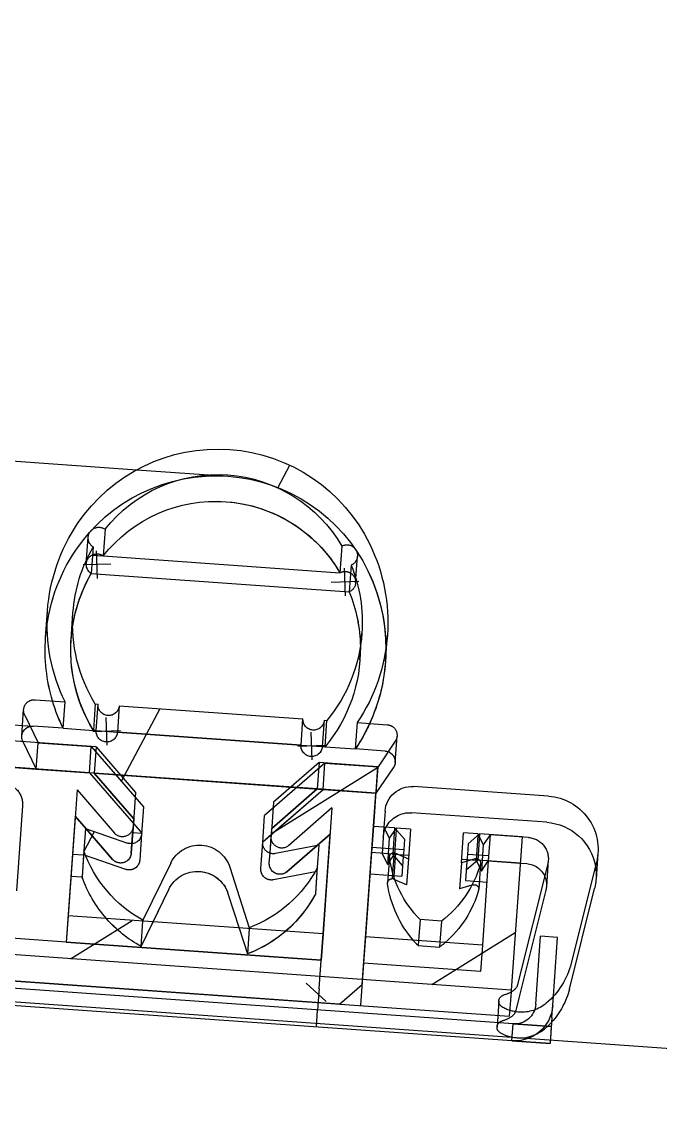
# Model space of a CAD drawing. Extents: x 39751 to 116307, y -36149 to -14965.
# Drawn here: x 45082.8 to 45112.8, y -34187.3 to -34136.7 of the extents above; entities that cross this region are included whole.
import ezdxf

# ---------------------------------------------------------------- set-up
doc = ezdxf.new("R2010")
doc.units = 0
doc.header["$LTSCALE"] = 1500
doc.linetypes.add('PHANTOM', pattern=[0.95, 0.76, -0.05, 0.02, -0.05, 0.02, -0.05])
doc.layers.add('6', color=6, linetype='PHANTOM')
doc.layers.add('confinea', color=3, linetype='Continuous')
doc.layers.add('AM_0', color=7, linetype='Continuous', lineweight=30)
doc.styles.get("Standard").update_dxf_attribs({"font": 'gbenor.shx', "width": 0.9, "bigfont": 'gbcbig.shx'})
doc.dimstyles.get("Standard").update_dxf_attribs({"dimtxt": 3.5, "dimasz": 3, "dimexe": 1, "dimexo": 0, "dimgap": 1, "dimtad": 1, "dimdec": 0, "dimdsep": 46, "dimtxsty": 'Standard', "dimblk": 'CLOSED', "dimcen": 0, "dimadec": 0, "dimazin": 2, "dimtfac": 1, "dimtdec": 0, "dimtofl": 0, "dimtmove": 2, "dimatfit": 3, "dimldrblk": 'NONE', "dimfxl": 0.18, "dimtolj": 1, "dimtzin": 0, "dimarcsym": 0})

# ---------------------------------------------------------------- blocks, each defined once
blk = doc.blocks.new('A$C7BE91E2F')
at = {"layer": '6'}
for p, q in [((794.73, 222.3), (21.188, 141.018)), ((794.813, 221.504), (21.272, 140.222)), ((670.335, 208.072), (794.651, 221.135)), ((786.695, 220.299), (761.334, 217.634)), ((794.779, 219.914), (670.464, 206.851))]:
    blk.add_line(p, q, dxfattribs=at)
at = {"layer": '6', "ltscale": 0.045}
for p, q in [((796.52, 222.488), (794.73, 222.3)), ((794.73, 222.3), (796.52, 222.488))]:
    blk.add_line(p, q, dxfattribs=at)
at = {"layer": '6', "ltscale": 0.020001}
for p, q in [((794.73, 222.3), (794.813, 221.504)), ((794.73, 222.3), (794.813, 221.504)), ((785.58, 221.338), (785.664, 220.543)), ((797.042, 217.515), (796.247, 217.432))]:
    blk.add_line(p, q, dxfattribs=at)
at = {"layer": '6', "ltscale": 0.030667}
blk.add_line((796.648, 221.268), (796.52, 222.488), dxfattribs=at)
at = {"layer": '6', "ltscale": 0.019995}
blk.add_line((796.603, 221.692), (796.52, 222.488), dxfattribs=at)
blk.add_line((796.603, 221.692), (796.52, 222.488), dxfattribs=at)
at = {"layer": '6', "ltscale": 0.044999}
for p, q in [((796.603, 221.692), (794.813, 221.504)), ((794.813, 221.504), (796.603, 221.692))]:
    blk.add_line(p, q, dxfattribs=at)
at = {"layer": '6', "ltscale": 0.030508}
blk.add_line((794.184, 220.403), (794.057, 221.616), dxfattribs=at)
at = {"layer": '6', "ltscale": 0.028212}
blk.add_line((794.769, 220.013), (794.651, 221.135), dxfattribs=at)
at = {"layer": '6', "ltscale": 0.020026}
blk.add_line((796.648, 221.268), (796.732, 220.471), dxfattribs=at)
at = {"layer": '6', "ltscale": 0.01508}
blk.add_line((795.126, 220.302), (794.96, 220.882), dxfattribs=at)
at = {"layer": '6', "ltscale": 0.005695}
blk.add_line((795.912, 220.614), (795.936, 220.388), dxfattribs=at)
at = {"layer": '6', "ltscale": 0.010691}
blk.add_line((796.708, 220.698), (796.753, 220.272), dxfattribs=at)
at = {"layer": '6', "ltscale": 0.031816}
blk.add_line((785.175, 219.257), (786.075, 220.157), dxfattribs=at)
at = {"layer": '6', "ltscale": 0.021609}
blk.add_line((785.754, 219.683), (785.664, 220.543), dxfattribs=at)
at = {"layer": '6', "ltscale": 0.035357}
blk.add_line((786.695, 220.299), (787.794, 219.409), dxfattribs=at)
at = {"layer": '6', "ltscale": 0.050005}
blk.add_line((787.898, 218.415), (787.689, 220.404), dxfattribs=at)
at = {"layer": '6', "ltscale": 0.130703}
blk.add_line((796.567, 215.277), (795.126, 220.302), dxfattribs=at)
at = {"layer": '6', "ltscale": 0.074308}
blk.add_line((795.936, 220.388), (796.247, 217.432), dxfattribs=at)
at = {"layer": '6', "ltscale": 0.069313}
blk.add_line((796.753, 220.272), (797.042, 217.515), dxfattribs=at)
at = {"layer": '6', "ltscale": 0.003388}
blk.add_line((785.768, 219.548), (785.754, 219.683), dxfattribs=at)
at = {"layer": '6', "ltscale": 0.002498}
blk.add_line((794.779, 219.914), (794.769, 220.013), dxfattribs=at)
at = {"layer": '6', "ltscale": 0.180223}
blk.add_line((795.533, 212.744), (794.779, 219.914), dxfattribs=at)
at = {"layer": '6', "ltscale": 0.145952}
blk.add_line((796.695, 214.055), (795.087, 219.667), dxfattribs=at)
at = {"layer": '6', "ltscale": 0.12184}
blk.add_line((797.512, 219.961), (798.855, 215.277), dxfattribs=at)
at = {"layer": '6', "ltscale": 0.033742}
blk.add_line((785.768, 219.548), (785.909, 218.206), dxfattribs=at)
at = {"layer": '6', "ltscale": 0.224999}
blk.add_line((787.794, 219.409), (788.734, 210.458), dxfattribs=at)
at = {"layer": '6', "ltscale": 0.115204}
blk.add_line((791.072, 219.524), (795.062, 217.22), dxfattribs=at)
at = {"layer": '6', "ltscale": 0.1375}
for p, q in [((793.368, 218.989), (787.898, 218.415)), ((793.497, 217.766), (788.027, 217.191))]:
    blk.add_line(p, q, dxfattribs=at)
at = {"layer": '6', "ltscale": 0.030759}
for p, q in [((793.497, 217.766), (793.368, 218.989)), ((785.909, 218.206), (786.038, 216.982))]:
    blk.add_line(p, q, dxfattribs=at)
at = {"layer": '6', "ltscale": 0.121991}
blk.add_line((798.984, 214.054), (797.64, 218.745), dxfattribs=at)
at = {"layer": '6', "ltscale": 0.3}
for p, q in [((785.909, 218.206), (773.975, 216.952)), ((773.975, 216.952), (785.909, 218.206))]:
    blk.add_line(p, q, dxfattribs=at)
at = {"layer": '6', "ltscale": 0.030765}
blk.add_line((786.038, 216.982), (785.909, 218.206), dxfattribs=at)
at = {"layer": '6', "ltscale": 0.030766}
blk.add_line((788.027, 217.191), (787.898, 218.415), dxfattribs=at)
at = {"layer": '6', "ltscale": 0.085171}
blk.add_line((774.151, 217.746), (777.102, 216.043), dxfattribs=at)
at = {"layer": '6', "ltscale": 0.031946}
blk.add_line((782.107, 216.569), (782.456, 217.798), dxfattribs=at)
at = {"layer": '6', "ltscale": 0.031933}
blk.add_line((782.107, 216.569), (782.456, 217.798), dxfattribs=at)
at = {"layer": '6', "ltscale": 0.029654}
blk.add_line((782.58, 216.618), (782.456, 217.798), dxfattribs=at)
at = {"layer": '6', "ltscale": 0.025001}
blk.add_line((790.489, 217.681), (791.484, 217.786), dxfattribs=at)
at = {"layer": '6', "ltscale": 0.005769}
for p, q in [((790.513, 217.452), (790.489, 217.681)), ((791.508, 217.556), (791.484, 217.786))]:
    blk.add_line(p, q, dxfattribs=at)
at = {"layer": '6', "ltscale": 0.105135}
blk.add_line((793.936, 213.583), (793.497, 217.766), dxfattribs=at)
at = {"layer": '6', "ltscale": 0.03194}
blk.add_line((777.483, 217.275), (778.08, 216.146), dxfattribs=at)
at = {"layer": '6', "ltscale": 0.029648}
blk.add_line((777.483, 217.275), (777.607, 216.096), dxfattribs=at)
at = {"layer": '6', "ltscale": 0.074408}
blk.add_line((777.483, 217.275), (778.873, 214.644), dxfattribs=at)
at = {"layer": '6', "ltscale": 0.105129}
blk.add_line((788.466, 213.009), (788.027, 217.191), dxfattribs=at)
at = {"layer": '6', "ltscale": 0.024855}
blk.add_line((790.617, 216.463), (790.513, 217.452), dxfattribs=at)
at = {"layer": '6', "ltscale": 0.024849}
blk.add_line((791.612, 216.568), (791.508, 217.556), dxfattribs=at)
at = {"layer": '6', "ltscale": 0.087488}
blk.add_line((773.975, 216.952), (770.495, 216.586), dxfattribs=at)
at = {"layer": '6', "ltscale": 0.030771}
blk.add_line((774.104, 215.728), (773.975, 216.952), dxfattribs=at)
at = {"layer": '6', "ltscale": 0.14804}
blk.add_line((774.594, 211.062), (773.975, 216.952), dxfattribs=at)
at = {"layer": '6', "ltscale": 0.300001}
blk.add_line((786.038, 216.982), (774.104, 215.728), dxfattribs=at)
at = {"layer": '6', "ltscale": 0.042466}
blk.add_line((781.643, 214.935), (782.107, 216.569), dxfattribs=at)
at = {"layer": '6', "ltscale": 0.042478}
blk.add_line((781.643, 214.935), (782.107, 216.569), dxfattribs=at)
at = {"layer": '6', "ltscale": 0.074491}
blk.add_line((781.772, 213.707), (782.584, 216.573), dxfattribs=at)
at = {"layer": '6', "ltscale": 0.001129}
for p, q in [((782.584, 216.573), (782.58, 216.618)), ((777.607, 216.096), (777.612, 216.051))]:
    blk.add_line(p, q, dxfattribs=at)
at = {"layer": '6', "ltscale": 0.148224}
for p, q in [((786.657, 211.085), (786.038, 216.982)), ((774.723, 209.831), (774.104, 215.728))]:
    blk.add_line(p, q, dxfattribs=at)
at = {"layer": '6', "ltscale": 0.11728}
blk.add_line((786.038, 216.982), (786.528, 212.316), dxfattribs=at)
at = {"layer": '6', "ltscale": 0.025002}
blk.add_line((791.612, 216.568), (790.617, 216.463), dxfattribs=at)
at = {"layer": '6', "ltscale": 0.042468}
blk.add_line((778.08, 216.146), (778.873, 214.644), dxfattribs=at)
at = {"layer": '6', "ltscale": 0.074493}
blk.add_line((779.002, 213.416), (777.612, 216.051), dxfattribs=at)
at = {"layer": '6', "ltscale": 0.030876}
blk.add_line((785.759, 215.072), (785.888, 213.843), dxfattribs=at)
at = {"layer": '6', "ltscale": 0.026003}
blk.add_line((785.759, 215.072), (785.867, 214.037), dxfattribs=at)
at = {"layer": '6', "ltscale": 0.03071}
for p, q in [((792.651, 213.858), (792.522, 215.08)), ((793.544, 213.912), (793.415, 215.133)), ((789.279, 213.464), (789.151, 214.685)), ((790.164, 213.597), (790.036, 214.818))]:
    blk.add_line(p, q, dxfattribs=at)
at = {"layer": '6', "ltscale": 0.014913}
blk.add_line((793.101, 214.935), (792.522, 215.08), dxfattribs=at)
at = {"layer": '6', "ltscale": 0.030698}
blk.add_line((796.728, 213.884), (796.6, 215.105), dxfattribs=at)
at = {"layer": '6', "ltscale": 0.000903383}
blk.add_line((781.633, 214.9), (781.643, 214.935), dxfattribs=at)
at = {"layer": '6', "ltscale": 0.001737}
blk.add_line((789.5, 214.557), (789.437, 214.526), dxfattribs=at)
at = {"layer": '6', "ltscale": 0.01491}
blk.add_line((790.036, 214.818), (789.5, 214.557), dxfattribs=at)
at = {"layer": '6', "ltscale": 0.0161}
blk.add_line((792.813, 214.708), (793.453, 214.775), dxfattribs=at)
at = {"layer": '6', "ltscale": 0.022965}
for p, q in [((792.909, 213.794), (792.813, 214.708)), ((789.925, 213.481), (789.829, 214.395))]:
    blk.add_line(p, q, dxfattribs=at)
at = {"layer": '6', "ltscale": 0.001733}
blk.add_line((793.168, 214.918), (793.101, 214.935), dxfattribs=at)
at = {"layer": '6', "ltscale": 0.008899}
blk.add_line((793.453, 214.775), (793.807, 214.812), dxfattribs=at)
at = {"layer": '6', "ltscale": 0.030851}
blk.add_line((799.067, 213.626), (798.938, 214.853), dxfattribs=at)
at = {"layer": '6', "ltscale": 0.100121}
blk.add_line((772.14, 210.488), (771.722, 214.471), dxfattribs=at)
at = {"layer": '6', "ltscale": 0.052297}
blk.add_line((785.867, 214.037), (783.801, 214.364), dxfattribs=at)
blk.add_line((785.867, 214.037), (783.801, 214.364), dxfattribs=at)
at = {"layer": '6', "ltscale": 0.021399}
blk.add_line((788.337, 214.238), (789.189, 214.327), dxfattribs=at)
at = {"layer": '6', "ltscale": 0.024996}
blk.add_line((788.442, 213.243), (788.337, 214.238), dxfattribs=at)
at = {"layer": '6', "ltscale": 0.016101}
blk.add_line((789.189, 214.327), (789.829, 214.395), dxfattribs=at)
at = {"layer": '6', "ltscale": 0.007438}
blk.add_line((789.402, 214.211), (789.371, 214.507), dxfattribs=at)
at = {"layer": '6', "ltscale": 0.023278}
blk.add_line((789.499, 213.285), (789.402, 214.211), dxfattribs=at)
at = {"layer": '6', "ltscale": 0.00321}
blk.add_line((789.451, 214.399), (789.437, 214.526), dxfattribs=at)
at = {"layer": '6', "ltscale": 0.027501}
blk.add_line((789.566, 213.305), (789.451, 214.399), dxfattribs=at)
at = {"layer": '6', "ltscale": 0.017674}
for p, q in [((793.414, 213.766), (792.865, 214.21)), ((789.881, 213.897), (789.436, 213.348))]:
    blk.add_line(p, q, dxfattribs=at)
at = {"layer": '6', "ltscale": 0.014431}
blk.add_line((793.337, 213.758), (793.572, 214.285), dxfattribs=at)
at = {"layer": '6', "ltscale": 0.014433}
blk.add_line((793.572, 214.285), (793.912, 213.818), dxfattribs=at)
at = {"layer": '6', "ltscale": 0.030735}
for p, q in [((793.701, 213.062), (793.572, 214.285)), ((789.302, 212.6), (789.174, 213.823))]:
    blk.add_line(p, q, dxfattribs=at)
at = {"layer": '6', "ltscale": 0.013052}
blk.add_line((774.3, 213.867), (774.819, 213.922), dxfattribs=at)
at = {"layer": '6', "ltscale": 0.03087}
blk.add_line((774.948, 212.694), (774.819, 213.922), dxfattribs=at)
at = {"layer": '6', "ltscale": 0.025997}
blk.add_line((774.928, 212.888), (774.819, 213.922), dxfattribs=at)
at = {"layer": '6', "ltscale": 0.052296}
blk.add_line((776.88, 213.637), (774.928, 212.888), dxfattribs=at)
blk.add_line((776.88, 213.637), (774.928, 212.888), dxfattribs=at)
at = {"layer": '6', "ltscale": 0.030907}
for p, q in [((783.226, 213.818), (783.355, 212.589)), ((777.686, 211.993), (777.557, 213.223))]:
    blk.add_line(p, q, dxfattribs=at)
at = {"layer": '6', "ltscale": 0.031655}
blk.add_line((783.226, 213.818), (783.358, 212.559), dxfattribs=at)
at = {"layer": '6', "ltscale": 0.011378}
blk.add_line((783.632, 213.563), (783.68, 213.111), dxfattribs=at)
at = {"layer": '6', "ltscale": 0.011366}
blk.add_line((783.632, 213.563), (783.679, 213.111), dxfattribs=at)
at = {"layer": '6', "ltscale": 0.046954}
blk.add_line((784.444, 214.004), (785.903, 212.822), dxfattribs=at)
at = {"layer": '6', "ltscale": 0.067052}
blk.add_line((786.528, 212.316), (784.444, 214.004), dxfattribs=at)
at = {"layer": '6', "ltscale": 0.026034}
for p, q in [((785.888, 213.843), (785.997, 212.808)), ((775.057, 211.658), (774.948, 212.694))]:
    blk.add_line(p, q, dxfattribs=at)
at = {"layer": '6', "ltscale": 0.014432}
for p, q in [((788.939, 213.295), (789.174, 213.823)), ((789.174, 213.823), (789.513, 213.356))]:
    blk.add_line(p, q, dxfattribs=at)
at = {"layer": '6', "ltscale": 0.016646}
for p, q in [((789.566, 213.305), (790.164, 213.597)), ((793.297, 213.697), (792.651, 213.858))]:
    blk.add_line(p, q, dxfattribs=at)
at = {"layer": '6', "ltscale": 0.035043}
for p, q in [((790.311, 212.203), (790.164, 213.597)), ((792.651, 213.858), (792.797, 212.464))]:
    blk.add_line(p, q, dxfattribs=at)
at = {"layer": '6', "ltscale": 0.006252}
blk.add_line((792.668, 213.687), (792.917, 213.713), dxfattribs=at)
at = {"layer": '6', "ltscale": 0.007935}
for p, q in [((792.942, 213.479), (792.909, 213.794)), ((789.958, 213.165), (789.925, 213.481))]:
    blk.add_line(p, q, dxfattribs=at)
at = {"layer": '6', "ltscale": 0.010565}
blk.add_line((792.917, 213.713), (793.337, 213.758), dxfattribs=at)
at = {"layer": '6', "ltscale": 0.025}
for p, q in [((793.936, 213.583), (792.942, 213.479)), ((789.436, 213.348), (788.442, 213.243)), ((789.566, 212.117), (788.571, 212.013))]:
    blk.add_line(p, q, dxfattribs=at)
at = {"layer": '6', "ltscale": 0.028992}
for p, q in [((793.459, 212.604), (793.337, 213.758)), ((789.634, 212.202), (789.513, 213.356))]:
    blk.add_line(p, q, dxfattribs=at)
at = {"layer": '6', "ltscale": 0.050001}
for p, q in [((795.403, 213.975), (793.414, 213.766)), ((795.533, 212.744), (793.544, 212.535))]:
    blk.add_line(p, q, dxfattribs=at)
at = {"layer": '6', "ltscale": 0.030931}
for p, q in [((793.544, 212.535), (793.414, 213.766)), ((788.571, 212.013), (788.442, 213.243)), ((789.566, 212.117), (789.436, 213.348))]:
    blk.add_line(p, q, dxfattribs=at)
at = {"layer": '6', "ltscale": 0.037501}
blk.add_line((793.912, 213.818), (795.403, 213.975), dxfattribs=at)
at = {"layer": '6', "ltscale": 0.030753}
for p, q in [((794.04, 212.594), (793.912, 213.818)), ((789.068, 212.072), (788.939, 213.295))]:
    blk.add_line(p, q, dxfattribs=at)
at = {"layer": '6', "ltscale": 0.007705}
blk.add_line((795.403, 213.975), (795.71, 214.007), dxfattribs=at)
at = {"layer": '6', "ltscale": 0.047538}
blk.add_line((775.085, 211.669), (776.282, 213.147), dxfattribs=at)
at = {"layer": '6', "ltscale": 0.047524}
blk.add_line((776.282, 213.147), (775.085, 211.669), dxfattribs=at)
at = {"layer": '6', "ltscale": 0.03033}
blk.add_line((777.684, 212.016), (777.557, 213.223), dxfattribs=at)
at = {"layer": '6', "ltscale": 0.022327}
blk.add_line((783.679, 213.111), (783.773, 212.223), dxfattribs=at)
at = {"layer": '6', "ltscale": 0.019522}
blk.add_line((783.68, 213.111), (783.761, 212.334), dxfattribs=at)
at = {"layer": '6', "ltscale": 0.052301}
blk.add_line((785.997, 212.808), (783.93, 213.136), dxfattribs=at)
at = {"layer": '6', "ltscale": 0.037499}
blk.add_line((789.958, 213.165), (788.466, 213.009), dxfattribs=at)
at = {"layer": '6', "ltscale": 0.010568}
blk.add_line((789.513, 213.356), (789.934, 213.4), dxfattribs=at)
at = {"layer": '6', "ltscale": 0.006248}
blk.add_line((789.934, 213.4), (790.182, 213.426), dxfattribs=at)
at = {"layer": '6', "ltscale": 0.012514}
for p, q in [((790.011, 212.667), (789.958, 213.165)), ((792.994, 212.981), (792.942, 213.479))]:
    blk.add_line(p, q, dxfattribs=at)
at = {"layer": '6', "ltscale": 0.014448}
for p, q in [((793.466, 212.534), (793.701, 213.062)), ((794.04, 212.594), (793.701, 213.062)), ((789.068, 212.072), (789.302, 212.6)), ((789.642, 212.132), (789.302, 212.6))]:
    blk.add_line(p, q, dxfattribs=at)
at = {"layer": '6', "ltscale": 0.013054}
blk.add_line((774.408, 212.833), (774.928, 212.888), dxfattribs=at)
at = {"layer": '6', "ltscale": 0.025949}
blk.add_line((774.956, 212.718), (775.475, 211.819), dxfattribs=at)
at = {"layer": '6', "ltscale": 0.01112}
blk.add_line((777.168, 212.884), (777.214, 212.442), dxfattribs=at)
at = {"layer": '6', "ltscale": 0.04053}
blk.add_line((777.337, 211.272), (777.168, 212.884), dxfattribs=at)
at = {"layer": '6', "ltscale": 0.031698}
for p, q in [((783.355, 212.589), (783.487, 211.328)), ((777.819, 210.732), (777.686, 211.993))]:
    blk.add_line(p, q, dxfattribs=at)
at = {"layer": '6', "ltscale": 0.013343}
blk.add_line((783.358, 212.559), (783.773, 212.223), dxfattribs=at)
at = {"layer": '6', "ltscale": 0.093693}
blk.add_line((783.358, 212.559), (786.271, 210.2), dxfattribs=at)
at = {"layer": '6', "ltscale": 0.06709}
blk.add_line((786.657, 211.085), (784.573, 212.775), dxfattribs=at)
at = {"layer": '6', "ltscale": 0.020098}
blk.add_line((785.903, 212.822), (786.528, 212.316), dxfattribs=at)
at = {"layer": '6', "ltscale": 0.017692}
blk.add_line((789.566, 212.117), (790.011, 212.667), dxfattribs=at)
at = {"layer": '6', "ltscale": 0.016816}
blk.add_line((793.466, 212.534), (792.797, 212.464), dxfattribs=at)
at = {"layer": '6', "ltscale": 0.017691}
blk.add_line((793.544, 212.535), (792.994, 212.981), dxfattribs=at)
at = {"layer": '6', "ltscale": 0.001761}
for p, q in [((793.466, 212.534), (793.459, 212.604)), ((789.642, 212.132), (789.634, 212.202))]:
    blk.add_line(p, q, dxfattribs=at)
at = {"layer": '6', "ltscale": 0.045208}
blk.add_line((795.839, 212.783), (794.04, 212.594), dxfattribs=at)
at = {"layer": '6', "ltscale": 0.052299}
blk.add_line((775.057, 211.658), (777.01, 212.408), dxfattribs=at)
at = {"layer": '6', "ltscale": 0.019786}
blk.add_line((777.214, 212.442), (777.297, 211.655), dxfattribs=at)
at = {"layer": '6', "ltscale": 0.001326}
blk.add_line((777.689, 211.963), (777.684, 212.016), dxfattribs=at)
at = {"layer": '6', "ltscale": 0.040585}
blk.add_line((783.931, 210.72), (783.761, 212.334), dxfattribs=at)
at = {"layer": '6', "ltscale": 0.006837}
blk.add_line((783.773, 212.223), (783.801, 211.951), dxfattribs=at)
at = {"layer": '6', "ltscale": 0.08035}
blk.add_line((783.773, 212.223), (786.271, 210.2), dxfattribs=at)
at = {"layer": '6', "ltscale": 0.146779}
blk.add_line((783.776, 212.189), (788.861, 209.253), dxfattribs=at)
at = {"layer": '6', "ltscale": 0.070086}
blk.add_line((788.864, 209.225), (788.571, 212.013), dxfattribs=at)
at = {"layer": '6', "ltscale": 0.018773}
blk.add_line((789.146, 211.325), (789.068, 212.072), dxfattribs=at)
at = {"layer": '6', "ltscale": 0.016817}
blk.add_line((790.311, 212.203), (789.642, 212.132), dxfattribs=at)
at = {"layer": '6', "ltscale": 0.158929}
blk.add_line((796.714, 212.101), (790.391, 211.437), dxfattribs=at)
at = {"layer": '6', "ltscale": 0.019511}
blk.add_line((774.594, 211.062), (775.085, 211.669), dxfattribs=at)
at = {"layer": '6', "ltscale": 0.019525}
blk.add_line((775.085, 211.669), (774.594, 211.062), dxfattribs=at)
at = {"layer": '6', "ltscale": 0.067097}
blk.add_line((774.723, 209.831), (776.411, 211.918), dxfattribs=at)
at = {"layer": '6', "ltscale": 0.010553}
blk.add_line((777.269, 211.919), (777.689, 211.963), dxfattribs=at)
at = {"layer": '6', "ltscale": 0.040579}
blk.add_line((777.466, 210.041), (777.297, 211.655), dxfattribs=at)
at = {"layer": '6', "ltscale": 0.014945}
blk.add_line((777.313, 211.499), (777.689, 211.963), dxfattribs=at)
at = {"layer": '6', "ltscale": 0.014924}
blk.add_line((777.314, 211.5), (777.689, 211.963), dxfattribs=at)
at = {"layer": '6', "ltscale": 0.070713}
for p, q in [((785.999, 210.171), (783.801, 211.951)), ((783.801, 211.951), (785.999, 210.171))]:
    blk.add_line(p, q, dxfattribs=at)
at = {"layer": '6', "ltscale": 0.078772}
blk.add_line((775.331, 209.051), (777.314, 211.5), dxfattribs=at)
at = {"layer": '6', "ltscale": 0.078751}
blk.add_line((775.331, 209.051), (777.313, 211.499), dxfattribs=at)
at = {"layer": '6', "ltscale": 0.070715}
for p, q in [((777.337, 211.272), (775.557, 209.074)), ((775.557, 209.074), (777.337, 211.272))]:
    blk.add_line(p, q, dxfattribs=at)
at = {"layer": '6', "ltscale": 0.09375}
blk.add_line((786.4, 208.966), (783.487, 211.328), dxfattribs=at)
at = {"layer": '6', "ltscale": 0.093751}
blk.add_line((775.46, 207.816), (777.819, 210.732), dxfattribs=at)
at = {"layer": '6', "ltscale": 0.070755}
blk.add_line((786.129, 208.937), (783.931, 210.72), dxfattribs=at)
at = {"layer": '6', "ltscale": 0.158932}
blk.add_line((796.842, 210.875), (790.52, 210.211), dxfattribs=at)
at = {"layer": '6', "ltscale": 0.269304}
blk.add_line((775.557, 209.075), (786.271, 210.2), dxfattribs=at)
at = {"layer": '6', "ltscale": 0.262487}
blk.add_line((785.999, 210.171), (775.557, 209.074), dxfattribs=at)
at = {"layer": '6', "ltscale": 0.070758}
blk.add_line((775.687, 207.84), (777.466, 210.041), dxfattribs=at)
at = {"layer": '6', "ltscale": 0.068752}
for p, q in [((788.734, 210.458), (785.999, 210.171)), ((785.999, 210.171), (788.734, 210.458))]:
    blk.add_line(p, q, dxfattribs=at)
at = {"layer": '6', "ltscale": 0.031011}
blk.add_line((786.129, 208.937), (785.999, 210.171), dxfattribs=at)
at = {"layer": '6', "ltscale": 0.062499}
for p, q in [((786.271, 210.2), (788.757, 210.462)), ((772.844, 208.79), (775.331, 209.051)), ((772.844, 208.79), (775.331, 209.051)), ((786.4, 208.966), (788.886, 209.227)), ((772.974, 207.555), (775.46, 207.816))]:
    blk.add_line(p, q, dxfattribs=at)
at = {"layer": '6', "ltscale": 0.061934}
blk.add_line((786.271, 210.2), (788.734, 210.459), dxfattribs=at)
at = {"layer": '6', "ltscale": 0.031029}
for p, q in [((786.271, 210.2), (786.4, 208.966)), ((788.757, 210.462), (788.886, 209.227)), ((775.331, 209.051), (775.46, 207.816)), ((772.844, 208.79), (772.974, 207.555))]:
    blk.add_line(p, q, dxfattribs=at)
at = {"layer": '6', "ltscale": 0.000564831}
blk.add_line((788.734, 210.459), (788.757, 210.462), dxfattribs=at)
at = {"layer": '6', "ltscale": 0.036084}
blk.add_line((788.757, 210.462), (789.605, 209.294), dxfattribs=at)
blk.add_line((788.757, 210.462), (789.605, 209.294), dxfattribs=at)
at = {"layer": '6', "ltscale": 0.096582}
blk.add_line((776.817, 209.494), (778.749, 206.148), dxfattribs=at)
at = {"layer": '6', "ltscale": 0.33125}
blk.add_line((775.557, 209.074), (762.379, 207.689), dxfattribs=at)
at = {"layer": '6', "ltscale": 0.30625}
for p, q in [((775.557, 209.074), (763.374, 207.793)), ((775.687, 207.84), (763.504, 206.56))]:
    blk.add_line(p, q, dxfattribs=at)
at = {"layer": '6', "ltscale": 0.031017}
blk.add_line((775.687, 207.84), (775.557, 209.074), dxfattribs=at)
at = {"layer": '6', "ltscale": 0.068749}
blk.add_line((788.864, 209.225), (786.129, 208.937), dxfattribs=at)
at = {"layer": '6', "ltscale": 0.036117}
for p, q in [((789.735, 208.058), (788.886, 209.227)), ((772.387, 206.235), (772.974, 207.555))]:
    blk.add_line(p, q, dxfattribs=at)
at = {"layer": '6', "ltscale": 0.001627}
blk.add_line((789.605, 209.294), (789.64, 209.239), dxfattribs=at)
at = {"layer": '6', "ltscale": 0.031072}
for p, q in [((789.698, 209.052), (789.828, 207.816)), ((772.217, 207.215), (772.347, 205.979))]:
    blk.add_line(p, q, dxfattribs=at)
at = {"layer": '6', "ltscale": 0.350555}
blk.add_line((758.899, 207.324), (772.844, 208.79), dxfattribs=at)
at = {"layer": '6', "ltscale": 0.035825}
blk.add_line((772.261, 207.48), (772.844, 208.79), dxfattribs=at)
at = {"layer": '6', "ltscale": 0.035812}
blk.add_line((772.262, 207.481), (772.844, 208.79), dxfattribs=at)
at = {"layer": '6', "ltscale": 0.032495}
blk.add_line((785.806, 208.791), (785.806, 207.491), dxfattribs=at)
at = {"layer": '6', "ltscale": 0.035283}
blk.add_line((789.253, 208.503), (787.849, 208.355), dxfattribs=at)
blk.add_line((789.253, 208.503), (787.849, 208.355), dxfattribs=at)
at = {"layer": '6', "ltscale": 0.21613}
for p, q in [((785.309, 208.088), (776.711, 207.185)), ((776.711, 207.185), (785.309, 208.088))]:
    blk.add_line(p, q, dxfattribs=at)
at = {"layer": '6', "ltscale": 0.0325}
for p, q in [((786.456, 208.141), (785.156, 208.141)), ((776.863, 207.133), (775.563, 207.133)), ((788.279, 200.51), (786.979, 200.51)), ((776.666, 199.29), (775.366, 199.29))]:
    blk.add_line(p, q, dxfattribs=at)
at = {"layer": '6', "ltscale": 0.024987}
blk.add_line((785.309, 208.088), (786.303, 208.193), dxfattribs=at)
at = {"layer": '6', "ltscale": 0.031091}
for p, q in [((785.309, 208.088), (785.439, 206.852)), ((786.433, 206.956), (786.303, 208.193)), ((786.43, 208.206), (786.56, 206.969)), ((787.979, 207.118), (787.849, 208.355)), ((775.719, 205.83), (775.589, 207.067)), ((775.716, 207.08), (775.846, 205.844)), ((776.841, 205.948), (776.711, 207.185)), ((774.17, 206.918), (774.3, 205.681))]:
    blk.add_line(p, q, dxfattribs=at)
at = {"layer": '6', "ltscale": 0.003203}
for p, q in [((786.43, 208.206), (786.303, 208.193)), ((786.303, 208.193), (786.43, 208.206))]:
    blk.add_line(p, q, dxfattribs=at)
at = {"layer": '6', "ltscale": 0.035654}
blk.add_line((786.431, 208.206), (787.849, 208.355), dxfattribs=at)
at = {"layer": '6', "ltscale": 0.000267099}
blk.add_line((772.257, 207.471), (772.262, 207.481), dxfattribs=at)
at = {"layer": '6', "ltscale": 0.000254085}
blk.add_line((772.257, 207.471), (772.261, 207.48), dxfattribs=at)
at = {"layer": '6', "ltscale": 0.032507}
blk.add_line((776.213, 207.783), (776.213, 206.482), dxfattribs=at)
at = {"layer": '6', "ltscale": 0.035655}
blk.add_line((774.17, 206.918), (775.589, 207.067), dxfattribs=at)
at = {"layer": '6', "ltscale": 0.003202}
for p, q in [((775.716, 207.08), (775.589, 207.067)), ((775.589, 207.067), (775.716, 207.08)), ((786.433, 206.956), (786.56, 206.969))]:
    blk.add_line(p, q, dxfattribs=at)
at = {"layer": '6', "ltscale": 0.024988}
blk.add_line((775.717, 207.081), (776.711, 207.185), dxfattribs=at)
at = {"layer": '6', "ltscale": 0.035282}
for p, q in [((787.979, 207.118), (789.383, 207.266)), ((774.17, 206.918), (772.766, 206.771)), ((774.17, 206.918), (772.766, 206.771)), ((772.896, 205.534), (774.3, 205.681))]:
    blk.add_line(p, q, dxfattribs=at)
at = {"layer": '6', "ltscale": 0.242604}
blk.add_line((762.619, 205.704), (772.27, 206.718), dxfattribs=at)
at = {"layer": '6', "ltscale": 0.012488}
blk.add_line((772.27, 206.718), (772.766, 206.771), dxfattribs=at)
at = {"layer": '6', "ltscale": 0.216131}
blk.add_line((776.841, 205.948), (785.439, 206.852), dxfattribs=at)
at = {"layer": '6', "ltscale": 0.003204}
blk.add_line((775.719, 205.83), (775.846, 205.844), dxfattribs=at)
at = {"layer": '6', "ltscale": 0.03122}
blk.add_line((788.21, 204.18), (788.341, 202.938), dxfattribs=at)
at = {"layer": '6', "ltscale": 0.031226}
for p, q in [((789.404, 204.306), (789.534, 203.064)), ((773.491, 202.634), (773.622, 201.392)), ((774.685, 202.759), (774.815, 201.517))]:
    blk.add_line(p, q, dxfattribs=at)
at = {"layer": '6', "ltscale": 0.303635}
blk.add_line((775.737, 199.704), (787.816, 200.974), dxfattribs=at)
at = {"layer": '6', "ltscale": 0.032501}
for p, q in [((787.629, 201.16), (787.629, 199.86)), ((776.016, 199.94), (776.016, 198.64))]:
    blk.add_line(p, q, dxfattribs=at)
at = {"layer": '6', "ltscale": 0.031324}
for p, q in [((787.947, 199.728), (787.816, 200.974)), ((775.868, 198.458), (775.737, 199.704))]:
    blk.add_line(p, q, dxfattribs=at)
at = {"layer": '6', "ltscale": 0.031336}
for p, q in [((788.126, 200.562), (788.257, 199.315)), ((775.519, 199.237), (775.65, 197.991))]:
    blk.add_line(p, q, dxfattribs=at)
at = {"layer": '6', "ltscale": 0.278594}
blk.add_line((776.326, 198.896), (787.409, 200.061), dxfattribs=at)
at = {"layer": '6', "ltscale": 0.031348}
blk.add_line((787.54, 198.814), (787.409, 200.061), dxfattribs=at)
at = {"layer": '6', "ltscale": 0.000898902}
blk.add_line((787.441, 200.046), (787.409, 200.061), dxfattribs=at)
at = {"layer": '6', "ltscale": 0.000896137}
blk.add_line((775.708, 199.683), (775.737, 199.704), dxfattribs=at)
at = {"layer": '6', "ltscale": 0.012504}
blk.add_line((775.828, 198.844), (776.325, 198.896), dxfattribs=at)
at = {"layer": '6', "ltscale": 0.031354}
blk.add_line((776.456, 197.649), (776.325, 198.896), dxfattribs=at)
at = {"layer": '6', "ltscale": 0.030016}
blk.add_line((784.623, 195.975), (785.223, 194.936), dxfattribs=at)
at = {"layer": '6', "ltscale": 0.107148}
blk.add_line((778.036, 194.906), (782.299, 195.354), dxfattribs=at)
at = {"layer": '6', "ltscale": 0.355865}
blk.add_line((763.88, 193.418), (778.036, 194.906), dxfattribs=at)
at = {"layer": '6'}
for centre, radius, start, end in [((795.164, 220.385), 1.8, 51.8378, 122.6352), ((794.918, 220.51), 1.8, 5.9985, 95.9985), ((794.355, 221.648), 0.3, 122.6352, 257.1502), ((794.052, 218.969), 3.6, 44.3694, 51.8378), ((793.955, 219.893), 1.5, 58.3738, 77.1502), ((794.479, 220.744), 0.5, 15.9985, 58.3738), ((794.918, 220.51), 1, 5.9985, 95.9985), ((794.052, 218.969), 3.6, 15.9985, 44.3694), ((794.483, 220.434), 0.301, 122.6973, 257.0768), ((795.291, 219.173), 1.798, 96, 122.6657), ((795.291, 219.173), 1.799, 51.7931, 95.9919), ((794.082, 218.679), 1.499, 58.3379, 77.127), ((794.174, 217.752), 3.606, 15.9807, 51.7957), ((794.606, 219.53), 0.501, 15.9779, 58.3296), ((780.539, 212.112), 6, 51.349, 71.3742), ((780.539, 212.113), 5.999, 29.5458, 71.3718), ((794.224, 214.209), 5.1, 137.0897, 140.89), ((788.552, 213.613), 5.1, 51.107, 54.9074), ((788.552, 213.613), 5.1, 17.8211, 51.107), ((780.539, 212.112), 6, 120.6228, 140.648), ((780.503, 212.155), 5.945, 120.5269, 140.7417), ((794.224, 214.209), 5.1, 140.89, 174.176), ((780.663, 210.885), 6.004, 29.5189, 71.3371), ((780.539, 212.112), 6, 29.555, 51.349), ((788.672, 212.391), 5.108, 17.8001, 54.8645), ((794.361, 212.988), 5.108, 137.1326, 174.1969), ((780.539, 212.112), 6, 140.648, 162.442), ((780.534, 212.114), 5.995, 140.6339, 162.4468), ((780.673, 210.886), 6.004, 120.6599, 162.4781), ((793.217, 215.113), 0.2, 255.9985, 5.9967), ((793.217, 215.113), 0.2, 5.9967, 17.8211), ((795.605, 215.001), 1, 337.888, 5.9453), ((795.605, 215.001), 1, 5.9453, 15.9985), ((796.452, 214.587), 2.5, 6.1023, 15.9985), ((780.2, 215.344), 1.5, 207.8483, 344.1487), ((780.2, 215.345), 1.501, 207.8837, 276.0076), ((780.153, 215.377), 1.557, 317.4631, 330.9417), ((780.336, 215.285), 1.353, 330.5837, 343.4429), ((789.35, 214.706), 0.2, 174.176, 186.0003), ((789.35, 214.706), 0.2, 186.0003, 275.9985), ((795.605, 215.001), 1, 275.9985, 337.888), ((796.452, 214.587), 2.5, 352.1581, 6.1023), ((780.2, 215.344), 1.5, 276.0243, 317.1846), ((783.723, 213.871), 0.5, 80.9985, 185.9985), ((783.724, 213.87), 0.501, 96.1048, 185.9044), ((784.129, 213.616), 0.5, 51.0003, 185.9967), ((784.131, 213.615), 0.502, 96.308, 185.8667), ((783.72, 213.874), 0.497, 80.5877, 95.6771), ((784.129, 213.616), 0.5, 50.9985, 96.1272), ((795.733, 213.779), 1.001, 276.0496, 16.0299), ((796.452, 214.587), 2.5, 275.9985, 352.1581), ((796.579, 213.363), 2.502, 276.0498, 16.0299), ((777.06, 213.17), 0.5, 5.9985, 110.9985), ((777.061, 213.177), 0.494, 96.2474, 111.4404), ((777.059, 213.17), 0.501, 6.0778, 95.9103), ((780.328, 214.115), 1.5, 276.0198, 344.1997), ((793.345, 213.89), 0.2, 255.9746, 275.9978), ((793.345, 213.891), 0.2, 276.0513, 17.8503), ((776.67, 212.832), 0.5, 6.0003, 140.9967), ((776.67, 212.832), 0.5, 96.0022, 140.9985), ((776.669, 212.831), 0.502, 6.1225, 95.8323), ((780.329, 214.115), 1.5, 207.7973, 275.9772), ((783.852, 212.642), 0.5, 96.0395, 186.0395), ((783.852, 212.642), 0.499, 80.9803, 95.9982), ((789.478, 213.484), 0.2, 174.1467, 275.9457), ((789.478, 213.484), 0.2, 275.9992, 296.0224), ((784.258, 212.387), 0.5, 50.9573, 186.099), ((790.261, 212.68), 1.25, 185.9985, 208.9306), ((776.799, 211.603), 0.5, 5.898, 141.0397), ((777.189, 211.942), 0.499, 95.9988, 111.0167), ((777.188, 211.941), 0.5, 5.9575, 95.9575), ((790.261, 212.68), 1.25, 208.9306, 275.9985), ((790.39, 211.455), 1.251, 185.9572, 275.957), ((771.145, 210.382), 1.001, 276.0294, 6.0498), ((789.201, 209), 0.5, 275.9736, 18.1488), ((789.201, 209), 0.5, 275.9985, 5.9985), ((789.201, 209), 0.5, 5.9985, 35.9985), ((789.28, 209.035), 0.414, 16.9768, 29.5654), ((785.806, 208.141), 0.5, 5.9985, 185.9985), ((785.806, 208.14), 0.501, 95.9818, 185.9492), ((785.805, 208.14), 0.501, 6.0489, 95.8682), ((781.07, 203.43), 7.179, 1.0137, 41.7008), ((781.07, 203.431), 7.179, 1.0377, 41.6981), ((781.07, 203.43), 8.379, 26.5829, 35.9985), ((781.068, 203.43), 8.382, 336.0068, 35.9902), ((789.329, 207.764), 0.501, 6.0011, 35.9645), ((772.714, 207.268), 0.5, 155.9985, 185.9985), ((772.689, 207.273), 0.475, 155.3681, 186.9403), ((776.213, 207.133), 0.5, 5.9985, 185.9985), ((776.214, 207.132), 0.501, 95.9818, 185.9492), ((776.213, 207.132), 0.501, 6.0489, 95.8682), ((789.33, 207.763), 0.5, 276.0399, 6.0451), ((772.714, 207.268), 0.5, 185.9985, 275.9985), ((772.714, 207.267), 0.5, 185.9722, 276.0476), ((781.825, 203.51), 7.179, 150.2963, 190.9869), ((781.827, 203.509), 7.182, 150.3037, 211.9977), ((785.936, 206.904), 0.5, 96.04, 186.04), ((785.935, 206.904), 0.5, 5.957, 95.957), ((781.185, 202.187), 7.195, 5.9951, 41.661), ((781.182, 202.187), 8.398, 5.9963, 35.9637), ((781.07, 203.43), 8.379, 5.9985, 26.5829), ((781.825, 203.51), 8.379, 155.9985, 165.4141), ((781.784, 203.518), 8.339, 155.9386, 165.4032), ((772.845, 206.032), 0.501, 156.0325, 185.996), ((772.844, 206.031), 0.5, 185.9519, 275.9571), ((776.344, 205.896), 0.5, 96.04, 186.04), ((776.343, 205.896), 0.5, 5.957, 95.957), ((781.825, 203.51), 8.379, 165.4141, 185.9985), ((781.85, 203.509), 8.404, 165.4577, 185.9782), ((781.974, 202.27), 8.398, 156.0333, 186.0007), ((781.97, 202.27), 7.195, 150.336, 186.0019), ((781.07, 203.43), 8.379, 335.9985, 5.9985), ((781.118, 203.421), 7.131, 339.925, 1.122), ((781.07, 203.43), 7.179, 339.9896, 1.0137), ((781.184, 202.186), 7.196, 340.0209, 5.9996), ((781.182, 202.186), 8.398, 336.0337, 6.0001), ((781.825, 203.51), 8.379, 185.9985, 215.9985), ((781.819, 203.507), 8.374, 185.9824, 216.0038), ((781.825, 203.51), 7.179, 190.9869, 212.0074), ((781.974, 202.269), 8.398, 185.9969, 215.9633), ((781.972, 202.269), 7.196, 185.9974, 211.9761), ((787.629, 200.51), 0.5, 303.9965, 67.9941), ((787.629, 200.51), 0.5, 304.0161, 68.0014), ((781.47, 203.252), 7.941, 215.9985, 335.9985), ((781.47, 203.252), 6.741, 220.2491, 331.7479), ((781.47, 203.253), 7.943, 275.9911, 335.991), ((781.486, 203.242), 6.723, 315.0003, 331.7604), ((787.629, 200.51), 0.5, 243.8732, 303.9965), ((787.628, 200.509), 0.499, 247.9644, 276.1199), ((787.631, 200.5), 0.49, 275.9014, 294.8713), ((787.62, 200.522), 0.514, 294.9556, 304.0431), ((776.016, 199.29), 0.5, 124.0029, 248.0006), ((776.016, 199.29), 0.5, 128.112, 275.9984), ((787.759, 199.263), 0.501, 5.9817, 67.9416), ((776.016, 199.29), 0.5, 248.0006, 308.1238), ((776.017, 199.289), 0.499, 275.9582, 308.1344), ((781.47, 203.25), 6.74, 220.2434, 276.0068), ((787.759, 199.263), 0.5, 243.8813, 6.0404), ((781.471, 203.253), 7.943, 216.0051, 275.9834), ((776.148, 198.043), 0.501, 124.0554, 186.0153), ((781.47, 203.254), 6.743, 275.9982, 315.0242), ((781.601, 201.999), 6.739, 276.0116, 331.7997), ((781.6, 201.997), 7.939, 276.0145, 336.0512), ((776.147, 198.042), 0.5, 186.0015, 308.1605), ((781.604, 201.998), 7.939, 215.9459, 275.9825), ((781.604, 201.999), 6.739, 220.1974, 275.9854)]:
    blk.add_arc(centre, radius, start, end, dxfattribs=at)

msp = doc.modelspace()

# ---------------------------------------------------------------- linework, layer by layer
at = {"layer": 'AM_0'}
msp.add_line((43618.209, -34078.325), (45255.672, -34195.018), dxfattribs=at)

# ---------------------------------------------------------------- block references
at = {"xscale": -1, "rotation": 181.9431194737757}
msp.add_blockref('A$C7BE91E2F', (44304.046, -33989.291), dxfattribs=at)

# ---------------------------------------------------------------- leaders
at = {"layer": 'confinea', "annotation_type": 0, "has_hookline": 1, "hookline_direction": 0}
for points, text_width in [([(45607.935, -33655.632), (44625.935, -35238.558), (45505.338, -35238.558)], 3662.868), ([(44975.89, -33701.689), (43802.017, -35939.504), (44732.852, -35934.809)], 4073.824)]:
    msp.add_leader(points, dimstyle='Standard', override={"dimscale": 50, "dimgap": 1, "dimtad": 0, "dimldrblk": 'DotBlank', "dimarcsym": 1}, dxfattribs=dict(at, text_width=text_width))

doc.saveas('drawing.dxf')
